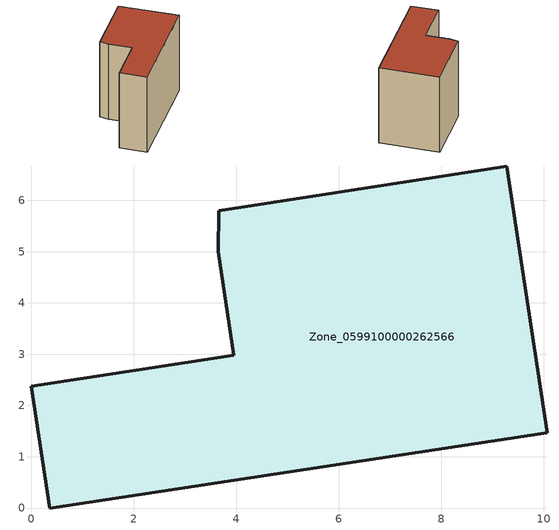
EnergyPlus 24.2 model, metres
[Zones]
Zone_0599100000262566
 floor ground (C_G): 3.66,5.8 9.28,6.67 10.07,1.47 0.36,0 0,2.37 3.95,2.98 3.65,4.99 z0
 wall outside (C_F): 0,2.37 0.36,0 10.07,1.47 9.28,6.67 3.66,5.8 3.65,4.99 3.95,2.98 0,2.37 z0:7.44
 roof outside (C_R): 9.28,6.67 3.66,5.8 3.65,4.99 3.95,2.98 0,2.37 0.36,0 10.07,1.47 z7.44
[BUILDING]
Pand.0599100000262566: North Axis=0; Terrain=City; Loads Convergence Tolerance Value=0.04; Temperature Convergence Tolerance Value=0.4; Solar Distribution=FullExterior; Maximum Number of Warmup Days=25; Minimum Number of Warmup Days=1
[Site:Location]
Rotterdam.The.Hague.AP_ZH_NLD Design_Conditions: Latitude=51.96; Longitude=4.45; Time Zone=1; Elevation=-4.5
[SITE:GROUNDTEMPERATURE:BUILDINGSURFACE]
18, 18, 18, 18, 18, 18, 18, 18, 18, 18, 18, 18
[MATERIAL] Thermal Absorptance=0.9; Solar Absorptance=0.7; Visible Absorptance=0.7
Name | Roughness | Thickness | Conductivity | Density | Specific Heat
G.TC.1946 | MediumSmooth | 0.15 | 1 | 540 | 1210
F.TC.1946 | Rough | 0.3 | 0.857143 | 1920 | 840
R.TC.1946 | MediumRough | 0.2 | 0.909091 | 1500 | 1000
[CONSTRUCTION]
C_G: G.TC.1946
C_F: F.TC.1946
C_R: R.TC.1946
[ZONE]
Zone_0599100000262566: Type=1; Multiplier=1; Ceiling Height=Autocalculate; Volume=Autocalculate; Floor Area=autocalculate; Part of Total Floor Area=Yes
[ZONEINFILTRATION:DESIGNFLOWRATE]
Infil_Zone_0599100000262566: Zone or ZoneList or Space or SpaceList=Zone_0599100000262566; Schedule=AlwaysOn; Design Flow Rate Calculation Method=Flow/Area; Flow Rate per Floor Area=0.003; Constant Term Coefficient=1; Temperature Term Coefficient=0; Velocity Term Coefficient=0; Velocity Squared Term Coefficient=0
[HVACTEMPLATE:ZONE:IDEALLOADSAIRSYSTEM]
Zone_0599100000262566: Maximum Heating Supply Air Temperature=50; Minimum Cooling Supply Air Temperature=13; Maximum Heating Supply Air Humidity Ratio=0.0156; Minimum Cooling Supply Air Humidity Ratio=0.0077; Heating Limit=NoLimit; Cooling Limit=NoLimit; Dehumidification Control Type=ConstantSensibleHeatRatio; Cooling Sensible Heat Ratio=0.7; Dehumidification Setpoint=60; Humidification Control Type=None; Humidification Setpoint=30; Outdoor Air Method=None; Outdoor Air Flow Rate per Person=0.00944; Outdoor Air Flow Rate per Zone Floor Area=0; Outdoor Air Flow Rate per Zone=0; Demand Controlled Ventilation Type=None; Outdoor Air Economizer Type=NoEconomizer; Heat Recovery Type=None; Sensible Heat Recovery Effectiveness=0.7; Latent Heat Recovery Effectiveness=0.65
[ZONECONTROL:THERMOSTAT]
ThermostatControl_Zone_0599100000262566: Zone or ZoneList=Zone_0599100000262566; Control Type Schedule=DualSetpointControlType; Control 1=Thermostat_Zone_0599100000262566; Temperature Difference Between Cutout And Setpoint=0
[THERMOSTATSETPOINT:DUALSETPOINT]
Thermostat_Zone_0599100000262566: Heating Setpoint Temperature Schedule=HeatingSetpoint_Zone_0599100000262566; Cooling Setpoint Temperature Schedule=CoolingSetpoint_Zone_0599100000262566
[SCHEDULE:COMPACT]
HeatingSetpoint_Zone_0599100000262566: Through: 12/31, For: AllDays, Until: 24:00, 21
CoolingSetpoint_Zone_0599100000262566: Through: 12/31, For: AllDays, Until: 24:00, 24
DualSetpointControlType: Through: 12/31, For: AllDays, Until: 24:00, 4
AlwaysOn: Through: 12/31, For: AllDays, Until: 24:00, 1
